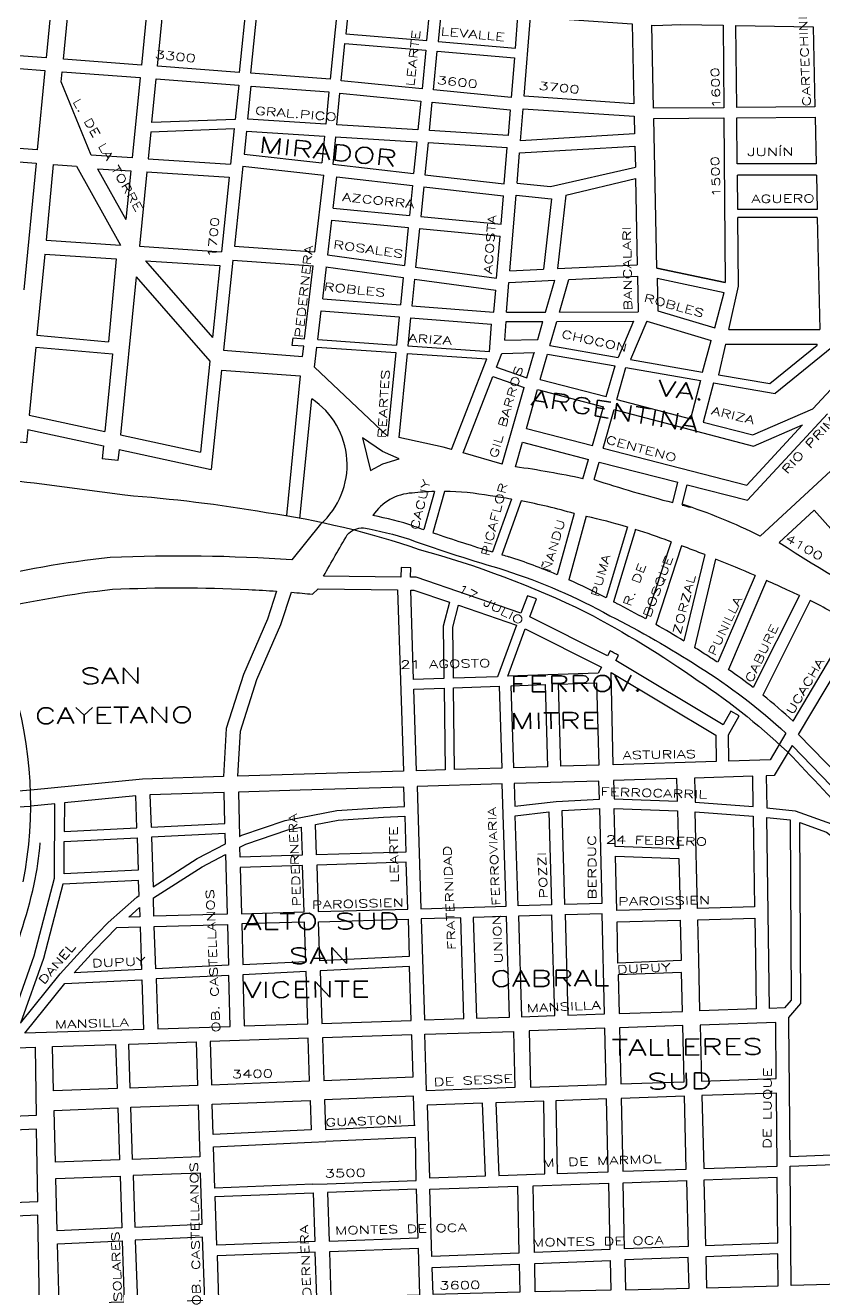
# Model space of a CAD drawing. Header units: millimetres. Extents: x 4374322 to 4409026, y 6503580 to 6534206.
# Drawn here: x 4391375 to 4392373, y 6521842 to 6523421 of the extents above; entities that cross this region are included whole.
import ezdxf

# ---------------------------------------------------------------- set-up
doc = ezdxf.new("R2010")
doc.units = ezdxf.units.MM
for name, color, linetype in [('FERROCARRIL', 252, 'VÍAS'), ('LINEA CALLE', 252, 'Continuous'), ('NOMBRE BARRIO', 8, 'Continuous'), ('NOMBRE CALLE', 252, 'Continuous')]:
    doc.layers.add(name, color=color, linetype=linetype)
doc.styles.add('ROMANS', font='romans')
doc.linetypes.add('VÍAS', pattern='A,3.81,[130,ltypeshp.shx,S=6.35,R=0,X=0,Y=0],3.81', length=7.62)

msp = doc.modelspace()

# ---------------------------------------------------------------- linework, layer by layer
at = {"layer": 'FERROCARRIL', "ltscale": 0.3, "transparency": 33554687}
msp.add_lwpolyline([(4391372, 6522351, 0.125315), (4391358.1, 6522600.1, 0.061531), (4391283.7, 6522753.3, 0.138466), (4391179.8, 6522874.2, 0.018152), (4391101.2, 6522922.3, 0.092971), (4391151.6, 6522901.7, 0.019604), (4391348.2, 6522854.1, -0.002222), (4391498.8, 6522834.3, -0.022953), (4391675.4, 6522812.6, -0.046833), (4391866.3, 6522766.4, -0.045377), (4392074.4, 6522688.1, -0.033567), (4392214.6, 6522602.3, -0.046918), (4392332.6, 6522507.2, 0.007525), (4392420.6, 6522414.4, -0.02434), (4392522.9, 6522312.1, 0.008819), (4392620.4, 6522207), (4392620.4, 6522207, -0.01124), (4392729.5, 6522074.4), (4393138.6, 6521646.4), (4393341.3, 6521428.5)], format="xyb", dxfattribs=at)
at = {"layer": 'LINEA CALLE', "transparency": 33554687}
for p, q in [((4391531.3, 6523288.1), (4391527.9, 6523254.3)), ((4391531.3, 6523288.1), (4391635.6, 6523292.1)), ((4391635.6, 6523292.1), (4391631, 6523247.7)), ((4391650.8, 6523288.6), (4391647.8, 6523260.1)), ((4391650.8, 6523288.6), (4391748.2, 6523282.5)), ((4391748.2, 6523282.5), (4391744.8, 6523249)), ((4391762, 6523281.6), (4391758.6, 6523247.4)), ((4391762, 6523281.6), (4391863.4, 6523275.3)), ((4391863.4, 6523275.3), (4391859.5, 6523235.9)), ((4391877.6, 6523274.4), (4391873.6, 6523234.3)), ((4391877.6, 6523274.4), (4391976.3, 6523268.2)), ((4391291.1, 6523256.2), (4391388, 6523248.8)), ((4391647.8, 6523260.1), (4391744.8, 6523249)), ((4391972.7, 6523223), (4391976.3, 6523268.2)), ((4391988.6, 6523223.7), (4391991.7, 6523261.6)), ((4391991.7, 6523261.6), (4392135.5, 6523270.2)), ((4392135.5, 6523270.2), (4392136.5, 6523243.8)), ((4391388, 6523248.8), (4391372.7, 6523090.4)), ((4391409.6, 6523247.2), (4391400.5, 6523152.5)), ((4391409.6, 6523247.2), (4391438.5, 6523245)), ((4391438.5, 6523245), (4391493.3, 6523146.5)), ((4391464.9, 6523241.8), (4391506.4, 6523239.2)), ((4391464.9, 6523241.8), (4391500.3, 6523178.3)), ((4391527.9, 6523254.3), (4391631, 6523247.7)), ((4391646.2, 6523245.1), (4391635.8, 6523145.3)), ((4391646.2, 6523245.1), (4391747.3, 6523233.6)), ((4391758.6, 6523247.4), (4391859.5, 6523235.9)), ((4392030.4, 6523219.5), (4392136.5, 6523243.8)), ((4391506.4, 6523239.2), (4391500.3, 6523178.3)), ((4391526.3, 6523237.9), (4391517, 6523144.9)), ((4391526.3, 6523237.9), (4391629.3, 6523231.3)), ((4391629.3, 6523231.3), (4391619.5, 6523138.2)), ((4391736.1, 6523138), (4391747.3, 6523233.6)), ((4391759.2, 6523192.6), (4391763.7, 6523231.7)), ((4391763.7, 6523231.7), (4391858, 6523220.9)), ((4391873.6, 6523234.3), (4391972.7, 6523223)), ((4392049.5, 6523208.6), (4392136.5, 6523229.6)), ((4392136.4, 6523229.5), (4392138.6, 6523121.9)), ((4391858, 6523220.9), (4391854.2, 6523183.4)), ((4391872.1, 6523219.3), (4391868.3, 6523182.1)), ((4391872.1, 6523219.3), (4391971.5, 6523208)), ((4391979.7, 6523114.3), (4391987.4, 6523208.7)), ((4391987.4, 6523208.7), (4392031.4, 6523204.3)), ((4391988.6, 6523223.7), (4392030.4, 6523219.5)), ((4392049.5, 6523208.6), (4392039.1, 6523117.1)), ((4391968.6, 6523172.4), (4391971.5, 6523208)), ((4392031.8, 6523204.4), (4392021.8, 6523116.3)), ((4392031.4, 6523204.3), (4392031.8, 6523204.4)), ((4391752.3, 6523134.1), (4391757.4, 6523177.6)), ((4391757.4, 6523177.6), (4391852.7, 6523168.4)), ((4391759.2, 6523192.6), (4391854.2, 6523183.4)), ((4391868.3, 6523182.1), (4391968.6, 6523172.4)), ((4391852.7, 6523168.4), (4391848, 6523120.9)), ((4391866.8, 6523167.1), (4391862, 6523118.9)), ((4391866.8, 6523167.1), (4391967.4, 6523157.4)), ((4391400.5, 6523152.5), (4391493.3, 6523146.5)), ((4391963.1, 6523105), (4391967.4, 6523157.4)), ((4391398.8, 6523135), (4391389, 6523034)), ((4391398.8, 6523135), (4391488, 6523129.2)), ((4391517, 6523144.9), (4391619.5, 6523138.2)), ((4391635.8, 6523145.3), (4391736.1, 6523138)), ((4391752, 6523134.1), (4391848, 6523120.9)), ((4391488, 6523129.2), (4391478.7, 6523025.4)), ((4391524.6, 6523126.8), (4391617.7, 6523120.8)), ((4391524.6, 6523126.8), (4391608.3, 6523030.9)), ((4391617.7, 6523120.8), (4391608.3, 6523030.9)), ((4391633.9, 6523127.8), (4391622.1, 6523015)), ((4391633.9, 6523127.8), (4391734.1, 6523120.5)), ((4391723.4, 6523029.5), (4391734.1, 6523120.5)), ((4391745.9, 6523079.3), (4391750.6, 6523119.1)), ((4391749.9, 6523119.2), (4391846.5, 6523105.9)), ((4391862, 6523118.9), (4391963.1, 6523105)), ((4391979.7, 6523114.3), (4392021.8, 6523116.3)), ((4392039.1, 6523117.1), (4392138.6, 6523121.9)), ((4392163.2, 6523117.8), (4392248.5, 6523099.6)), ((4391513.2, 6523107), (4391493.5, 6522909.4)), ((4391513.2, 6523107), (4391605.2, 6523001.5)), ((4391846.5, 6523105.9), (4391843.1, 6523071.7)), ((4391860.5, 6523103.9), (4391857.2, 6523070.6)), ((4391860.5, 6523103.9), (4391961.9, 6523090)), ((4391975.5, 6523062.6), (4391978.5, 6523099.9)), ((4391978.5, 6523099.9), (4392035.6, 6523102.7)), ((4392024.2, 6523062.7), (4392035.6, 6523102.7)), ((4392041.6, 6523062.7), (4392053.2, 6523103.5)), ((4392053.2, 6523103.5), (4392138.9, 6523107.6)), ((4392138.9, 6523107.6), (4392139.9, 6523063)), ((4392163.4, 6523105.1), (4392164.3, 6523064.2)), ((4392163.4, 6523105.1), (4392247.4, 6523087.2)), ((4391959.6, 6523062.5), (4391961.9, 6523090)), ((4392235.4, 6523043), (4392247.4, 6523087.2)), ((4391745.9, 6523079.3), (4391843.1, 6523071.7)), ((4391857.2, 6523070.6), (4391959.6, 6523062.5)), ((4391739.9, 6523028.4), (4391744.1, 6523064.4)), ((4391744.1, 6523064.4), (4391841.6, 6523056.7)), ((4391841.6, 6523056.7), (4391838.1, 6523021.6)), ((4391855.7, 6523055.6), (4391852.2, 6523020.6)), ((4391855.7, 6523055.6), (4391956.6, 6523047.6)), ((4391973.5, 6523027.6), (4391975.1, 6523050.9)), ((4391975.1, 6523050.9), (4392020.9, 6523051)), ((4391975.5, 6523062.6), (4392024.2, 6523062.7)), ((4392014.6, 6523028.7), (4392020.9, 6523051)), ((4392029.6, 6523020.9), (4392038.2, 6523051)), ((4392038.2, 6523051), (4392134, 6523051.3)), ((4392041.6, 6523062.7), (4392139.9, 6523063)), ((4392134, 6523051.3), (4392114.8, 6523006.2)), ((4392150.7, 6523051.3), (4392130.3, 6523003.5)), ((4392150.7, 6523051.3), (4392231.1, 6523027.3)), ((4392164.3, 6523064.2), (4392235.4, 6523043)), ((4391954.1, 6523013.1), (4391956.6, 6523047.6)), ((4391389, 6523034), (4391478.7, 6523025.4)), ((4391720.8, 6523007.3), (4391722.3, 6523020.1)), ((4391739.9, 6523028.4), (4391838.1, 6523021.6)), ((4391852.2, 6523020.6), (4391954.1, 6523013.6)), ((4391973.5, 6523027.6), (4392014.6, 6523028.7)), ((4392029.6, 6523020.9), (4392114.8, 6523006.2)), ((4392220.3, 6522987.9), (4392231.1, 6523027.3)), ((4392248.7, 6523022.5), (4392240, 6522984.5)), ((4391387.6, 6523019.1), (4391379.4, 6522934.2)), ((4391387.6, 6523019.1), (4391483.6, 6523010.8)), ((4391483.6, 6523010.8), (4391473.9, 6522913.7)), ((4391622.1, 6523015), (4391720.8, 6523007.3)), ((4391735.9, 6522993.8), (4391738.8, 6523018.9)), ((4391738.8, 6523018.9), (4391837.1, 6523012.2)), ((4391837.1, 6523012.2), (4391826.7, 6522907.7)), ((4391851.3, 6523011.2), (4391840.8, 6522906.2)), ((4391851.3, 6523011.2), (4391950.7, 6523004.3)), ((4391906.8, 6522891.1), (4391950.7, 6523004.3)), ((4391962.8, 6522993.9), (4391969.5, 6523011.2)), ((4391969.5, 6523011.2), (4392010.6, 6523012.3)), ((4392000.9, 6522980.6), (4392009.9, 6523012.3)), ((4392017.6, 6522978.7), (4392026.6, 6523010.3)), ((4392026.6, 6523010.3), (4392110.9, 6522995.7)), ((4392130.3, 6523003.5), (4392220.3, 6522987.9)), ((4391605.2, 6523001.5), (4391593.3, 6522887.8)), ((4391619.5, 6522990), (4391606.6, 6522866.3)), ((4391619.5, 6522990), (4391717.8, 6522983)), ((4391826.7, 6522907.7), (4391735.9, 6522993.8)), ((4391962.8, 6522993.9), (4392000.9, 6522980.6)), ((4392100, 6522957.2), (4392110.9, 6522995.7)), ((4392113.3, 6522953.7), (4392124.5, 6522993.4)), ((4392124.5, 6522993.4), (4392217.8, 6522977.2)), ((4392358, 6522942), (4392410.7, 6522999)), ((4391717.8, 6522983), (4391700.6, 6522808.7)), ((4391921.3, 6522886.9), (4391958.3, 6522982.4)), ((4391958.3, 6522982.4), (4391997.5, 6522968.7)), ((4392017.6, 6522978.7), (4392100, 6522957.2)), ((4392217.8, 6522977.2), (4392205.2, 6522929.6)), ((4392234, 6522974.4), (4392221.1, 6522925.4)), ((4392234, 6522974.4), (4392310.9, 6522961.1)), ((4392240, 6522984.5), (4392304.1, 6522973.5)), ((4391970.1, 6522872.7), (4391997.5, 6522968.7)), ((4392000.2, 6522917.4), (4392014.1, 6522966.2)), ((4392014.1, 6522966.2), (4392096.4, 6522944.6)), ((4391717.2, 6522804.8), (4391732.5, 6522954.4)), ((4392082.7, 6522896.2), (4392096.4, 6522944.6)), ((4392096, 6522892.8), (4392109.7, 6522941.1)), ((4392109.7, 6522941.1), (4392284, 6522895.4)), ((4392113.3, 6522953.7), (4392205.2, 6522929.6)), ((4392283, 6522909.3), (4392358, 6522942)), ((4392463.4, 6522941.7), (4392292.1, 6522782.8)), ((4391379.4, 6522934.2), (4391473.9, 6522913.7)), ((4392221.1, 6522925.4), (4392283, 6522909.3)), ((4392376.1, 6522935.6), (4392276.5, 6522827.7)), ((4391377.6, 6522916), (4391376, 6522899.6)), ((4391377.6, 6522916), (4391472.1, 6522895.5)), ((4391493.5, 6522909.4), (4391593.3, 6522887.8)), ((4392000.2, 6522917.4), (4392082.7, 6522896.2)), ((4392344.8, 6522921.9), (4392275.3, 6522846.7)), ((4392284, 6522895.4), (4392344.8, 6522921.9)), ((4391376, 6522899.6), (4391354.4, 6522901.7)), ((4391472.1, 6522895.5), (4391470.5, 6522879.4)), ((4391820.7, 6522888.6), (4391795.8, 6522905.7)), ((4391795.8, 6522905.7), (4391805.6, 6522864.7)), ((4391896.3, 6522894.2), (4391840.8, 6522906.2)), ((4391906.8, 6522891.1), (4391896.3, 6522894.2)), ((4391986.5, 6522869.6), (4391995.2, 6522900.1)), ((4391995.2, 6522900.1), (4392077.8, 6522878.8)), ((4392096, 6522892.8), (4392275.3, 6522846.7)), ((4391490.3, 6522877.4), (4391470.5, 6522879.4)), ((4391491.7, 6522891.2), (4391490.3, 6522877.4)), ((4391491.7, 6522891.2), (4391606.6, 6522866.3)), ((4391841.3, 6522879.5), (4391820.7, 6522888.6)), ((4391821.1, 6522873.3), (4391841.3, 6522879.5)), ((4391970.1, 6522872.7), (4391921.3, 6522886.9)), ((4392070.9, 6522854.6), (4392077.8, 6522878.8)), ((4391805.6, 6522864.7), (4391821.1, 6522873.3)), ((4392084.8, 6522853.5), (4392091, 6522875.4)), ((4392091, 6522875.4), (4392189.4, 6522850.1)), ((4392183, 6522824.8), (4392189.4, 6522850.1)), ((4392194.9, 6522822.6), (4392201.1, 6522847.1)), ((4392201.1, 6522847.1), (4392276.5, 6522827.7)), ((4391885.5, 6522838.7), (4391872.1, 6522791.1)), ((4391897.9, 6522838.8), (4391883.4, 6522787.2)), ((4391981.6, 6522829), (4391958, 6522763.1)), ((4391993.7, 6522826.8), (4391969.7, 6522759.6)), ((4392359.6, 6522815.5), (4392315.9, 6522774.9)), ((4392359.6, 6522815.5), (4392479, 6522680.8)), ((4392059.9, 6522811), (4392038.8, 6522734.6)), ((4392075, 6522807.7), (4392053.1, 6522728.4)), ((4391743.3, 6522797.9), (4391707.4, 6522753.1)), ((4392126.5, 6522794.3), (4392099.8, 6522705.7)), ((4392136.3, 6522791.3), (4392109.1, 6522700.8)), ((4392181, 6522775.8), (4392149.4, 6522679.4)), ((4392194, 6522770.9), (4392161.8, 6522672.5)), ((4392222.9, 6522759.8), (4392197, 6522651.9)), ((4392236.5, 6522754.3), (4392210.1, 6522643.8)), ((4392285.7, 6522733.7), (4392239.1, 6522625.3)), ((4392300.1, 6522727.4), (4392252.4, 6522616.4)), ((4392341.1, 6522708.8), (4392283.4, 6522593.9)), ((4392354.7, 6522702.3), (4392295.5, 6522584.4)), ((4392333.3, 6522551.9), (4392405.6, 6522674)), ((4392340.2, 6522535.2), (4392417.9, 6522666.3)), ((4392340.2, 6522535.2), (4392731.6, 6522130.4)), ((4391234.4, 6522438.3), (4391381.4, 6522445.6)), ((4391423.3, 6522441.5), (4391423.3, 6522441.5)), ((4391623.8, 6522424), (4391623.8, 6522424)), ((4391732.1, 6522025.9), (4391749.8, 6522026.7)), ((4391733.8, 6521973.2), (4391751.6, 6521973.9))]:
    msp.add_line(p, q, dxfattribs=at)
for points in [[(4391409.9, 6523475.4), (4391400.7, 6523380.3), (4391304, 6523387.6), (4391313.4, 6523483.4)], [(4391529, 6523465.6), (4391519.6, 6523371.3), (4391422.4, 6523378.7), (4391431.5, 6523473.7)], [(4391651.2, 6523455.6), (4391641.5, 6523362.1), (4391539.5, 6523369.8), (4391548.9, 6523464)], [(4391755.3, 6523353.5), (4391656.1, 6523361), (4391665.8, 6523455.1), (4391764.8, 6523448.2), (4391755.3, 6523353.5)], [(4391778.6, 6523447.2), (4391774.9, 6523410.5), (4391876.1, 6523402), (4391879.9, 6523440.2)], [(4391894, 6523439.3), (4391890.2, 6523400.8), (4391986.5, 6523392.6), (4391989.7, 6523432.6)], [(4392132.3, 6523422.7), (4392134.4, 6523322.9), (4391997.4, 6523332.3), (4392005.5, 6523431.5)], [(4392192.6, 6523421.9), (4392246, 6523421), (4392246.8, 6523318), (4392159, 6523317.3), (4392156.8, 6523421), (4392160, 6523420.8)], [(4392358.2, 6523419), (4392360.4, 6523319), (4392262.8, 6523318.2), (4392261.8, 6523420.7)], [(4391874.8, 6523389.8), (4391870, 6523341.6), (4391769, 6523351.6), (4391773.7, 6523398.3)], [(4391884.1, 6523340.2), (4391889, 6523388.6), (4391985.5, 6523380.4), (4391981.4, 6523330.7), (4391884.1, 6523340.2)], [(4391292.7, 6523272.6), (4391302.5, 6523371.9), (4391399.2, 6523364.6), (4391389.6, 6523265.3)], [(4391420.8, 6523362.9), (4391518, 6523355.6), (4391508, 6523255.6), (4391456.8, 6523258.9), (4391419.6, 6523350.5)], [(4391532.4, 6523299.5), (4391537.9, 6523354.1), (4391641.3, 6523346.3), (4391636.8, 6523303.4)], [(4391652.3, 6523303.6), (4391656.7, 6523345.1), (4391753.7, 6523337.8), (4391749.7, 6523297.5)], [(4391763.5, 6523296.6), (4391767.5, 6523336.1), (4391868.5, 6523326.1), (4391864.9, 6523290.3)], [(4391879.1, 6523289.4), (4391882.6, 6523324.8), (4391980.2, 6523315.2), (4391977.6, 6523283.2)], [(4391992.9, 6523276.8), (4391996.1, 6523316.8), (4391996.1, 6523316.8), (4392134.7, 6523307.3), (4392135.2, 6523285.3)], [(4392159.2, 6523304.6), (4392246.9, 6523305.3), (4392248.5, 6523099.6), (4392163.2, 6523117.8)], [(4391859.8, 6522591.7), (4391897.4, 6522593), (4391898.7, 6522491), (4391863.1, 6522489.9)], [(4392023.8, 6522597.4), (4392026.8, 6522494.9), (4391984.4, 6522493.6), (4391981.2, 6522595.9)], [(4392088, 6522599.6), (4392090.5, 6522496.8), (4392043.3, 6522495.4), (4392040.4, 6522597.9)], [(4392210.8, 6522450.6), (4392283.3, 6522445.1), (4392282.8, 6522482.9), (4392210, 6522480.6)], [(4391717.7, 6522465.5), (4391640.7, 6522463.2), (4391642.1, 6522407.6), (4391645.1, 6522409.2), (4391699.2, 6522427.7), (4391718.8, 6522431.5), (4391763.5, 6522440.1), (4391821.3, 6522443.9), (4391848.1, 6522445.1), (4391847.3, 6522469.5)], [(4391975, 6522320.6), (4391970.2, 6522473.3), (4391863.7, 6522470), (4391868.5, 6522317.5)], [(4391985.9, 6522445.6), (4392037.3, 6522451.6), (4392091.4, 6522454.5), (4392090.9, 6522477), (4391985.1, 6522473.7), (4391985.9, 6522445.6)], [(4392109.8, 6522454.7), (4392188.8, 6522452), (4392188.2, 6522480), (4392109.2, 6522477.5)], [(4391512.6, 6522458.6), (4391423.4, 6522449.8), (4391423.2, 6522414.1), (4391513.9, 6522418.6)], [(4391623.8, 6522424), (4391622.8, 6522462.6), (4391530.3, 6522459.8), (4391531.6, 6522419.5)], [(4392031.7, 6522322.2), (4391989.8, 6522321), (4391986.3, 6522433.6), (4392028.4, 6522438.5)], [(4392094.5, 6522324), (4392048.3, 6522322.6), (4392044.9, 6522440), (4392091.7, 6522442.5)], [(4392111.2, 6522395), (4392110, 6522442.6), (4392189.1, 6522439.9), (4392190.3, 6522392.3)], [(4392330.8, 6522203.4), (4392322.5, 6522193.5), (4392304, 6522192.9), (4392304, 6522192.9), (4392304, 6522192.9), (4392304, 6522192.9), (4392304, 6522192.9), (4392300.4, 6522431.4), (4392329.4, 6522428.4)], [(4392463, 6522318.2), (4392475.6, 6522333), (4392501.7, 6522301.9), (4392483.8, 6522013.9), (4392329.5, 6522007.7), (4392328, 6522175.8), (4392328, 6522175.8), (4392328.1, 6522181.4), (4392342.8, 6522199.1), (4392341.5, 6522425), (4392375.1, 6522412.9), (4392467.4, 6522341.8), (4392451.3, 6522323), (4392438.6, 6522148.4), (4392450.6, 6522147.6)], [(4391515.7, 6522365.5), (4391423, 6522361), (4391423.2, 6522401.4), (4391514.3, 6522405.9)], [(4391534.1, 6522345), (4391589.4, 6522380.3), (4391624.4, 6522398.4), (4391624.1, 6522411.3), (4391532, 6522406.7)], [(4391535.3, 6522308), (4391534.5, 6522331.1), (4391595.4, 6522369.9), (4391624.7, 6522385.1), (4391626.6, 6522310.6)], [(4392113, 6522315.1), (4392111.4, 6522383), (4392190.6, 6522380.2), (4392192.1, 6522317.3)], [(4391516.7, 6522333.9), (4391516.1, 6522352.8), (4391421.4, 6522348.1), (4391397.2, 6522255.3), (4391368.7, 6522174.5), (4391418.2, 6522236.1), (4391452.4, 6522273.5), (4391478.2, 6522300.4), (4391513.8, 6522332)], [(4391626.9, 6522297.9), (4391628.2, 6522246.9), (4391537.4, 6522242.4), (4391535.7, 6522295.3), (4391626.9, 6522297.9)], [(4391854, 6522258), (4391742.4, 6522252.5), (4391740.8, 6522301.1), (4391852.5, 6522304.3)], [(4392192.4, 6522303), (4392193.6, 6522252.7), (4392114.6, 6522249.4), (4392113.4, 6522300.9)], [(4392214.2, 6522303.6), (4392285.4, 6522305.5), (4392286.2, 6522256.6), (4392287.1, 6522192.3), (4392217, 6522190), (4392215.4, 6522253.7)], [(4391742.8, 6522239.8), (4391745, 6522174.3), (4391856.5, 6522178), (4391854.4, 6522245.3)], [(4391630.2, 6522170.4), (4391628.6, 6522234.2), (4391537.9, 6522229.7), (4391539.9, 6522167.4)], [(4391646.4, 6522235), (4391648, 6522171), (4391727.2, 6522173.7), (4391725.1, 6522238.9)], [(4392116, 6522186.6), (4392195.1, 6522189.2), (4392193.9, 6522238), (4392114.9, 6522234.7)], [(4391374, 6522161.9), (4391424, 6522224.1), (4391520.1, 6522228.8), (4391522.2, 6522166.8)], [(4392098.2, 6522168.1), (4392003.9, 6522165), (4392005.4, 6522094.7), (4392099.8, 6522097.9)], [(4391589.7, 6522096.8), (4391505.6, 6522093.5), (4391503.8, 6522148.3), (4391587.9, 6522151.1)], [(4391857.1, 6522160.1), (4391745.6, 6522156.4), (4391747.3, 6522103), (4391858.7, 6522107.3)], [(4391984.3, 6522164.3), (4391985.8, 6522094), (4391875.7, 6522090.2), (4391873.5, 6522160.6)], [(4391292.3, 6522055.1), (4391299.2, 6522062.5), (4391336.2, 6522117.4), (4391351.9, 6522143.3), (4391386.8, 6522144.4), (4391388.3, 6522059.3), (4391292.3, 6522055.1)], [(4391408.6, 6522145.2), (4391487.3, 6522147.8), (4391489.2, 6522092.9), (4391410, 6522089.8)], [(4391592.6, 6522007.4), (4391508.6, 6522004.3), (4391506.4, 6522069.4), (4391590.5, 6522072.6)], [(4392102.4, 6521988.9), (4392100.2, 6522079.9), (4392037.2, 6522077.7), (4392038.5, 6521986.7)], [(4392197.6, 6522083.2), (4392118.5, 6522080.5), (4392120.7, 6521989.5), (4392199.8, 6521992.1)], [(4392221.6, 6521992.8), (4392313.3, 6521995.9), (4392312.5, 6522087.1), (4392219.5, 6522084)], [(4391410.6, 6522065.6), (4391490, 6522068.7), (4391492.2, 6522003.7), (4391412.3, 6522000.8)], [(4391287, 6521947.4), (4391390.1, 6521951.9), (4391388.5, 6522042.1), (4391284.3, 6522037.5)], [(4392329.6, 6521995.7), (4392483.1, 6522001.9), (4392473.7, 6521850.4), (4392331, 6521846.8), (4392331, 6521846.8), (4392331, 6521846.8)], [(4391412.8, 6521980.5), (4391492.9, 6521983.5), (4391495, 6521918.9), (4391414.4, 6521915.2)], [(4392122.9, 6521892.6), (4392121, 6521975.2), (4392200.1, 6521977.8), (4392202.1, 6521895.7)], [(4392313.4, 6521981.6), (4392222, 6521978.5), (4392223.9, 6521896.6), (4392314.2, 6521900.1)], [(4391863.2, 6521967.3), (4391751.9, 6521963.1), (4391753.9, 6521902.4), (4391865.1, 6521906.4)], [(4391879.6, 6521967.2), (4391989.1, 6521970.8), (4391990.9, 6521887.4), (4391882.2, 6521883.1)], [(4391392.2, 6521823.2), (4391390.3, 6521934.6), (4391287.5, 6521930.1), (4391290.8, 6521820.7)], [(4391414.8, 6521898.8), (4391495.6, 6521902.5), (4391498.2, 6521825.9), (4391416.7, 6521823.9)], [(4391865.5, 6521893.1), (4391754.3, 6521889), (4391756.2, 6521832.4), (4391867.3, 6521835.2)], [(4392203.3, 6521843.6), (4392202.4, 6521881.9), (4392123.3, 6521878.8), (4392124.1, 6521841.6)], [(4392314.3, 6521886.4), (4392224.3, 6521882.8), (4392225.2, 6521844.1), (4392314.6, 6521846.4)], [(4391882.7, 6521869.3), (4391991.2, 6521873.6), (4391991.9, 6521838.3), (4391883.7, 6521835.6)]]:
    msp.add_lwpolyline(points, close=True, dxfattribs=at)
for points in [[(4392263.6, 6523247.9), (4392263, 6523305.4), (4392360.7, 6523306.3), (4392362, 6523247.9)], [(4392362, 6523247.9), (4392263.6, 6523247.9)], [(4392362.3, 6523233.9), (4392263.7, 6523233.9)], [(4392264.2, 6523190.9), (4392263.7, 6523233.9)], [(4392362.3, 6523233.9), (4392363.3, 6523190.9)], [(4392252.9, 6523041.1), (4392265.2, 6523095.1), (4392264.3, 6523180.7)], [(4392363.3, 6523190.9), (4392264.2, 6523190.9)], [(4392363.5, 6523180.7), (4392264.3, 6523180.7)], [(4392363.5, 6523180.7), (4392366.7, 6523041.1)], [(4392252.9, 6523041.1), (4392366.7, 6523041.1)], [(4392248.7, 6523022.5), (4392363.3, 6523022.5)], [(4392304.1, 6522973.5), (4392363.3, 6523021.4), (4392363.3, 6523022.5)], [(4392381.7, 6523022.5), (4392381.7, 6523018.5), (4392310.9, 6522961.1)], [(4391897.3, 6522605), (4391859.5, 6522603.7), (4391855.9, 6522715.6), (4391859.8, 6522715.5), (4391904.3, 6522700.4), (4391896.5, 6522670.5), (4391897.3, 6522605)], [(4391909.3, 6522605.4), (4391908.5, 6522669), (4391915.7, 6522696.5), (4391987.9, 6522671.8), (4391964.1, 6522607.3), (4391909.3, 6522605.4)], [(4392090, 6522611.6), (4391977.1, 6522607.8), (4391998.9, 6522666.9), (4392094, 6522619.2), (4392090, 6522611.6)], [(4392106.1, 6522612.4), (4392236.6, 6522534.2), (4392237.1, 6522501.3), (4392108.8, 6522497.4), (4392106.1, 6522612.4)], [(4391966.4, 6522595.4), (4391969.6, 6522493.1), (4391910.7, 6522491.3), (4391909.4, 6522593.4), (4391966.4, 6522595.4)], [(4391411.4, 6522448.6), (4391381.4, 6522445.6)], [(4392285.2, 6522319.8), (4392213.9, 6522317.9), (4392211, 6522438.5), (4392283.5, 6522433), (4392285.2, 6522319.8)], [(4391642.7, 6522381.7), (4391642.4, 6522394.2), (4391649.9, 6522398.1), (4391702.3, 6522416.1), (4391719.2, 6522419.4), (4391720.3, 6522384.2), (4391642.7, 6522381.7)], [(4391738.1, 6522384.7), (4391736.8, 6522422.8), (4391765.1, 6522428.2), (4391822, 6522431.9), (4391848.4, 6522433.1), (4391849.9, 6522388.2), (4391738.1, 6522384.7)], [(4391740.4, 6522313.9), (4391852.1, 6522317), (4391850.3, 6522375.5), (4391738.5, 6522372)], [(4391738.5, 6522372), (4391740.4, 6522313.9)], [(4391722.7, 6522313.4), (4391720.7, 6522371.4), (4391643, 6522369), (4391644.5, 6522311.1), (4391722.7, 6522313.4)], [(4391517.6, 6522307.5), (4391503.8, 6522307.1), (4391517.2, 6522319), (4391517.6, 6522307.5)], [(4392032.1, 6522309.4), (4391990.2, 6522308.3), (4391994.2, 6522182.5), (4392035.7, 6522183.9), (4392032.1, 6522309.7)], [(4392048.6, 6522310.6), (4392052.2, 6522184.5), (4392097.7, 6522186), (4392094.8, 6522311.2), (4392048.6, 6522309.9)], [(4391489, 6522293.9), (4391518, 6522294.8), (4391519.7, 6522241.5), (4391435.7, 6522237.4), (4391461.2, 6522265.3), (4391489, 6522293.9), (4391489, 6522293.9)], [(4391724.7, 6522251.6), (4391723.1, 6522300.6), (4391644.8, 6522298.4), (4391646.1, 6522247.8), (4391724.7, 6522251.6)], [(4391918.2, 6522306.2), (4391868.9, 6522304.8), (4391872.9, 6522178.5), (4391922.3, 6522180.2), (4391918.2, 6522306.2)], [(4391933.9, 6522306.7), (4391937.9, 6522180.7), (4391979.3, 6522182.1), (4391975.4, 6522307.8), (4391933.9, 6522306.6)], [(4392118.1, 6522098.6), (4392197.2, 6522101.3), (4392195.5, 6522171.4), (4392116.5, 6522168.7), (4392118.1, 6522098.6)], [(4392219, 6522102), (4392312.3, 6522105.2), (4392311.7, 6522175.2), (4392217.4, 6522172.1), (4392219, 6522102)], [(4391607.1, 6522097.5), (4391729.6, 6522102.3), (4391727.8, 6522155.8), (4391605.3, 6522151.7), (4391607.1, 6522097.5)], [(4391607.9, 6522073.3), (4391730.4, 6522078.1), (4391731.6, 6522041.1), (4391609.2, 6522035.5), (4391607.9, 6522073.3)], [(4391860.6, 6522047.1), (4391859.5, 6522083.2), (4391748.1, 6522078.8), (4391749.3, 6522041.9), (4391861.3, 6522047.1)], [(4391949.1, 6521983.8), (4391945.5, 6522074.5), (4391876.2, 6522072.2), (4391879.1, 6521981.4), (4391949.1, 6521983.8)], [(4392023.2, 6521986.2), (4392021.9, 6522077.2), (4391962.3, 6522075.1), (4391965.9, 6521984.3), (4392023.2, 6521986.2)], [(4391611.4, 6521968.6), (4391609.7, 6522020.2), (4391732.1, 6522025.9)], [(4391751.6, 6521973.9), (4391862.8, 6521978.1), (4391861.8, 6522031.9), (4391749.8, 6522026.7)], [(4391593.3, 6521987.2), (4391509.3, 6521984.1), (4391511.4, 6521919.7), (4391595.4, 6521923.5)], [(4391593, 6521987.2), (4391595.1, 6521923.5)], [(4391733.8, 6521973.2), (4391611.4, 6521968.6)], [(4391611.7, 6521957.8), (4391734.2, 6521962.4), (4391736.2, 6521901.7), (4391613.7, 6521897.3), (4391611.7, 6521957.8)], [(4392010.4, 6521888.2), (4392008.6, 6521971.4), (4392102.7, 6521974.6), (4392104.6, 6521891.9), (4392010.4, 6521888.2)], [(4391595.9, 6521907.1), (4391512, 6521903.3), (4391514.6, 6521826.3), (4391598.5, 6521828.4)], [(4391595.6, 6521907.1), (4391598.2, 6521828.4)], [(4391614.1, 6521884), (4391615.9, 6521828.9), (4391738.5, 6521831.9), (4391736.6, 6521888.4), (4391614.2, 6521884)], [(4392011.4, 6521838.8), (4392010.7, 6521874.4), (4392105, 6521878.1), (4392105.8, 6521841.2), (4392011.4, 6521838.8)]]:
    msp.add_lwpolyline(points, dxfattribs=at)
at = {"layer": 'LINEA CALLE', "ltscale": 0.2, "transparency": 33554687}
msp.add_lwpolyline([(4391722.3, 6523020.1), (4391708, 6523021.1), (4391709.2, 6523030.5), (4391723.4, 6523029.5)], dxfattribs=at)
at = {"layer": 'LINEA CALLE', "transparency": 33554687}
for points in [[(4392265.8, 6522558.3), (4392255.4, 6522564.1), (4392245.9, 6522547.2), (4392111.9, 6522627.6), (4392115.2, 6522633.9, 0.003752), (4392104.7, 6522639.7), (4392101.4, 6522633.4), (4392004.5, 6522682), (4392012.7, 6522704.4), (4392001.5, 6522708.5), (4391993.5, 6522686.8), (4391862.5, 6522731.5), (4391855.6, 6522731.6), (4391856.1, 6522743.3), (4391844.1, 6522743.8), (4391843.6, 6522731.7), (4391747, 6522732.9), (4391747, 6522732.9, -0.004514), (4391776.6, 6522784.4, -0.218527), (4391796.8, 6522793.2, -0.033025), (4391854.2, 6522779, 0.014889), (4391973.2, 6522740.5, -0.047225), (4392104.5, 6522683.5, -0.025823), (4392215.6, 6522619.8, -0.048005), (4392324.3, 6522536.6), (4392304.6, 6522503.4), (4392253.1, 6522501.8), (4392252.6, 6522534.5)], [(4391663.8, 6522603.6), (4391693.7, 6522672.7), (4391706.8, 6522712.7, -0.003701), (4391733.4, 6522710.4), (4391740.3, 6522717), (4391839.5, 6522715.8), (4391846.7, 6522489.4), (4391640, 6522483), (4391643.4, 6522539.1)]]:
    msp.add_lwpolyline(points, format="xyb", close=True, dxfattribs=at)
for points in [[(4391231.9, 6522661.3, -0.022532), (4391333.9, 6522690.7, -0.032241), (4391483.4, 6522716.5, -0.023557), (4391653.3, 6522716.2, -0.004852), (4391688.3, 6522714.1), (4391676.9, 6522679.1), (4391646.9, 6522609.9), (4391625.5, 6522542.4), (4391622, 6522482.5), (4391521.1, 6522479.4), (4391381.4, 6522465.6), (4391234.2, 6522454), (4391231.9, 6522661.3)], [(4393005.2, 6521812.5, 0.071965), (4392899.9, 6522118.6, -0.6728), (4392866, 6522179.9, 0.009574), (4392843.1, 6522216.7), (4392731.2, 6522108.5), (4392332.1, 6522521.3), (4392309.8, 6522483.7), (4392299.7, 6522483.4), (4392300.3, 6522443.5), (4392335.9, 6522439.8), (4392381, 6522423.5), (4392477.9, 6522348.9), (4392558.5, 6522253), (4392626.8, 6522146.3), (4392686, 6522006.8), (4392694.7, 6522010.5), (4392699.4, 6521999.4), (4392690.7, 6521995.7), (4392703.9, 6521964.5), (4392756.5, 6521889.3), (4392830.9, 6521797.7)], [(4390919.1, 6521745, -0.044066), (4390965.8, 6521724.2), (4390998.2, 6521808.9), (4391078.5, 6521877.8), (4391145.5, 6521937.1), (4391234.1, 6522016.5), (4391260.3, 6522038.4), (4391289.8, 6522070), (4391326.1, 6522123.8), (4391354.7, 6522170.9), (4391385.7, 6522258.8), (4391410.9, 6522355.8), (4391411.4, 6522448.6)]]:
    msp.add_lwpolyline(points, format="xyb", dxfattribs=at)
for centre, radius, start, end in [((4391677.3, 6522871.9), 99.2, 311.6985, 56.2452), ((4391813.5, 6521644.5), 1237.2, 77.3568, 77.3568), ((4391813.5, 6521644.5), 1237.2, 77.992, 81.9593), ((4392625.6, 6524519.5), 1751.6, 252.015, 255.363), ((4391860.4, 6522774.8), 61.9, 92.461, 146.7744), ((4391895, 6522518.1), 320.7, 91.6991, 96.68), ((4391895, 6522518.1), 320.7, 79.2316, 89.4896), ((4391854.6, 6522097.8), 742.2, 80.1456, 82.2277), ((4391854.6, 6522097.8), 742.2, 73.9434, 79.1965), ((4392625.6, 6524519.5), 1751.6, 255.7583, 256.1236), ((4391984.9, 6522172), 683.7, 63.3015, 72.1077), ((4391718, 6522352.5), 465.1, 72.25, 78.7661), ((4391912.1, 6522075.2), 750.3, 73.4035, 77.4628), ((4392560.3, 6524758.1), 2083.9, 250.3579, 250.7182), ((4392560.3, 6524758.1), 2083.9, 251.0451, 253.2027), ((4391912.1, 6522075.2), 750.3, 69.1867, 72.6184), ((4391492.2, 6520910.5), 1988.4, 69.7315, 69.8011), ((4391492.2, 6520910.5), 1988.4, 68.4399, 69.331), ((4393206.5, 6524129.5), 1621.1, 236.6751, 243.3353), ((4391608.7, 6521545.2), 1217.7, 96.0438, 104.0193), ((4391566.7, 6520697.8), 2060.2, 86.0836, 92.3981), ((4392560.3, 6524758.1), 2083.9, 253.5367, 253.7855), ((4391737.7, 6522018.8), 776.6, 67.187, 71.9457), ((4391492.2, 6520910.5), 1988.4, 66.4793, 68.0159), ((4391737.7, 6522018.8), 776.6, 62.2034, 66.033), ((4391492.2, 6520910.5), 1988.4, 65.1953, 66.0267), ((4392072.8, 6522134.2), 634.2, 64.9724, 66.4318), ((4391737.7, 6522018.8), 776.6, 61.1325, 61.4293), ((4391544, 6521577), 1257.7, 61.2256, 63.1217), ((4392072.8, 6522134.2), 634.2, 58.3449, 63.6073), ((4391544, 6521577), 1257.7, 58.7207, 60.5812), ((4391544, 6521577), 1257.7, 57.2245, 58.0227), ((4391837.5, 6522013.4), 731.9, 56.7244, 58.0488), ((4391837.5, 6522013.4), 731.9, 52.4716, 55.4734), ((4391837.5, 6522013.4), 731.9, 47.3616, 51.265), ((4390876, 6522448.3), 519.6, 348.875, 354.6379), ((4390550.7, 6522546.9), 858.5, 329.9196, 346.6056)]:
    msp.add_arc(centre, radius, start, end, dxfattribs=at)

# ---------------------------------------------------------------- texts
at = {"layer": 'NOMBRE BARRIO', "transparency": 33554687, "style": 'ROMANS', "width": 1.5}
for s, rotation, p in [('MIRADOR', 354.0716, (4391665.1, 6523262.3)), ('VA.', 354.0716, (4392163.1, 6522958.3)), ('ARGENTINA', 350.6448, (4392004.8, 6522946.5)), ('SAN', 0.4355, (4391443.3, 6522598.1)), ('FERROV.', 0.4355, (4391979.6, 6522588)), ('CAYETANO', 0.4355, (4391386.5, 6522548.4)), ('MITRE', 0.4355, (4391979.6, 6522541.9)), ('ALTO SUD', 0.4355, (4391646.8, 6522291.1)), ('SAN', 0.4355, (4391703.6, 6522248.6)), ('CABRAL', 0.4355, (4391955.1, 6522220)), ('VICENTE', 0.4355, (4391646.8, 6522206)), ('TALLERES', 0.4355, (4392106.8, 6522134)), ('SUD', 0.4355, (4392151.2, 6522091.9))]:
    msp.add_text(s, height=20, rotation=rotation, dxfattribs=at).set_placement(p)
at = {"layer": 'NOMBRE CALLE', "transparency": 33554687, "style": 'ROMANS', "width": 1.5}
for s, rotation, p in [('CARTECHINI', 92.4968, (4392355.4, 6523319.7)), ('LEARTE', 83.6251, (4391859.9, 6523344.1)), ('LEVALLE', 354.6022, (4391892.9, 6523408.7)), ('3300', 354.0765, (4391535.9, 6523379.8)), ('1600', 92.4968, (4392242.7, 6523317.4)), ('3600', 354.0765, (4391887.9, 6523347.8)), ('3700', 354.0765, (4392014.9, 6523340.8)), ('L. DE LA TORRE', 299.8547, (4391433.5, 6523325.9)), ('GRAL.PICO', 355.4344, (4391661.1, 6523309.5)), ('JUNÍN', 0.5354, (4392276.1, 6523257.7)), ('1500', 92.4968, (4392242.7, 6523206.4)), ('AZCORRA', 354.0765, (4391769.9, 6523201.8)), ('AGUERO', 0.5354, (4392281.1, 6523199.1)), ('1700', 85.1108, (4391612.2, 6523130)), ('ACOSTA', 85.8067, (4391957.1, 6523110.1)), ('BANCALARI', 90.99, (4392132.2, 6523064.6)), ('ROSALES', 351.9685, (4391758.6, 6523142.5)), ('PEDERNERA', 83.6921, (4391721, 6523030)), ('ROBLES', 354.0765, (4391746.9, 6523089.8)), ('ROBLES', 344.7854, (4392146, 6523076.3)), ('ARIZA', 356.2174, (4391852.5, 6523025.5)), ('CHOCON', 347.5935, (4392043.2, 6523030.8)), ('REARTES', 86.7861, (4391824.6, 6522904.7)), ('GIL BARROS', 74.0192, (4391963.5, 6522879.5)), ('RIO PRIMERO', 47.5218, (4392325.6, 6522859.7)), ('ARIZA', 346.4042, (4392230.5, 6522935.4)), ('CENTENO', 344.7854, (4392098.6, 6522899.2)), ('CACUY', 75.5973, (4391864.9, 6522789.8)), ('PICAFLOR', 75.5973, (4391953.4, 6522757.1)), ('ÑANDU', 73.7617, (4392029.8, 6522737.3)), ('4100', 329.9449, (4392322.5, 6522777.5)), ('PUMA', 74.2814, (4392090.4, 6522706)), ('BOSQUE', 69.1752, (4392154.8, 6522680.3)), ('R. DE', 69.1752, (4392130.1, 6522694.2)), ('17 JULIO', 331.6548, (4391913.5, 6522714.7)), ('ZORZAL', 75.5973, (4392192.6, 6522659.5)), ('PUNILLA', 64.813, (4392235.8, 6522632.1)), ('CABURE', 64.813, (4392281.9, 6522598.9)), ('21 AGOSTO', 1, (4391842.8, 6522617.3)), ('UCACHA', 59.6122, (4392332.9, 6522559)), ('ASTURIAS', 1, (4392120.3, 6522504.2)), ('FERROCARRIL', 358.424, (4392092.6, 6522458.8)), ('PEDERNERA', 92.565, (4391718.7, 6522320.4)), ('UNION FERROVIARIA', 92.565, (4391970.7, 6522249.3)), ('LEARTE', 91.0593, (4391840.6, 6522349.9)), ('BERDUC', 90.4536, (4392087.6, 6522329.1)), ('24 FEBRERO', 358.6846, (4392099.2, 6522399.1)), ('FRATERNIDAD', 92.565, (4391912.1, 6522266)), ('POZZI', 92.565, (4392026.9, 6522330.1)), ('OB. CASTELLANOS', 92.565, (4391618, 6522163)), ('PAROISSIEN', 1.5593, (4391732.4, 6522317.2)), ('PAROISSIEN', 1, (4392114.8, 6522321.4)), ('DANEL', 49.837, (4391397.8, 6522222)), ('DUPUY', 2.283, (4391457.9, 6522244.3)), ('DUPUY', 2.5606, (4392113.6, 6522236.5)), ('MANSILLA', 2.5606, (4392000.8, 6522188.1)), ('MANSILLA', 1.8043, (4391411.6, 6522167.8)), ('3400', 1, (4391632.5, 6522105.8)), ('DE SESSE', 2.7056, (4391884.8, 6522095.8)), ('DE LUQUE', 89.5522, (4392305.7, 6522017.4)), ('GUASTONI', 2.3143, (4391749.4, 6522045.4)), ('M. DE MARMOL', 2.0309, (4392020.3, 6521994.9)), ('OB. CASTELLANOS', 91.1085, (4391593.5, 6521821.7)), ('3500', 1, (4391748.5, 6521981.8)), ('PEDERNERA', 92.565, (4391732.7, 6521806.5)), ('MONTES DE OCA', 1.384, (4391761.4, 6521910.4)), ('SOLARES', 92.2282, (4391495.3, 6521826.6)), ('MONTES DE OCA', 1, (4392007.3, 6521895.5)), ('3600', 1, (4391891.5, 6521841.8))]:
    msp.add_text(s, height=10, rotation=rotation, dxfattribs=at).set_placement(p)

doc.saveas('drawing.dxf')
